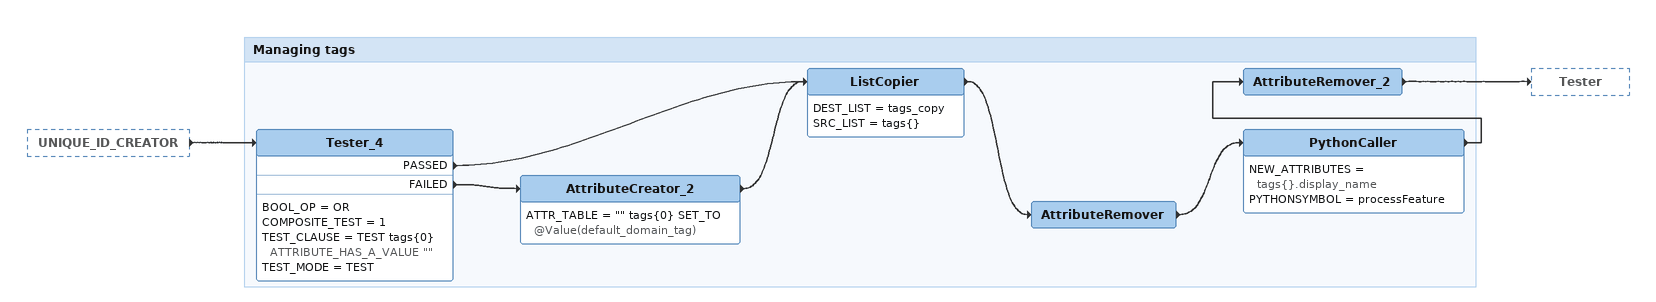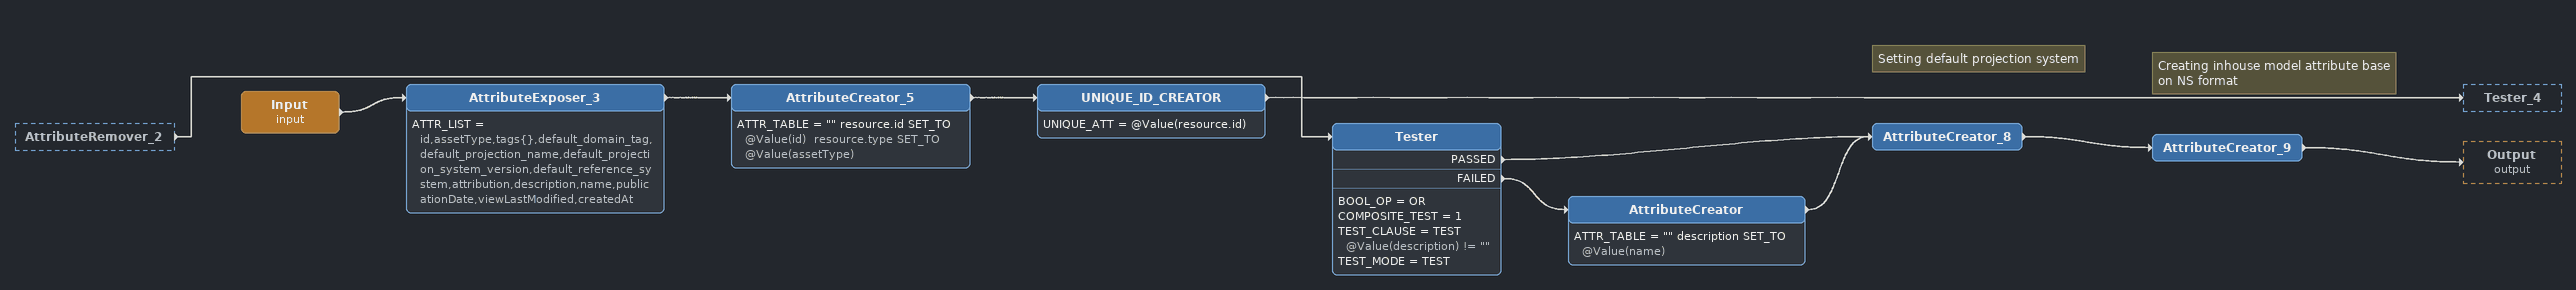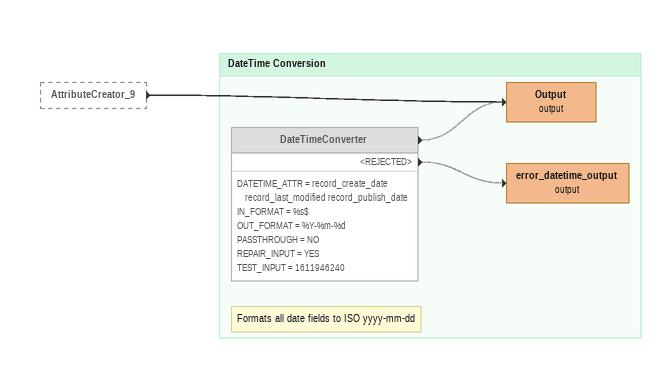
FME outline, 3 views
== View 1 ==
UNIQUE_ID_CREATOR [outside]
    -> Tester_4

Bookmark: Managing tags
Tester_4
    BOOL_OP = OR
    COMPOSITE_TEST = 1
    TEST_CLAUSE = TEST tags{0} ATTRIBUTE_HAS_A_VALUE ""
    TEST_MODE = TEST
    PASSED -> ListCopier
    FAILED -> AttributeCreator_2
AttributeCreator_2
    ATTR_TABLE = "" tags{0} SET_TO @Value(default_domain_tag)
    -> ListCopier
ListCopier
    DEST_LIST = tags_copy
    SRC_LIST = tags{}
    -> AttributeRemover
AttributeRemover
    -> PythonCaller
PythonCaller
    NEW_ATTRIBUTES = tags{}.display_name
    PYTHONSYMBOL = processFeature
    -> AttributeRemover_2
AttributeRemover_2
    -> Tester

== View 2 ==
AttributeRemover_2 [outside]
    -> Tester
Input (input)
    -> AttributeExposer_3
AttributeExposer_3
    ATTR_LIST = id,assetType,tags{},default_domain_tag,default_projection_name,default_projection_system_version,default_reference_system,attribution,description,name,publicationDate,viewLastModified,createdAt
    -> AttributeCreator_5
AttributeCreator_5
    ATTR_TABLE = "" resource.id SET_TO @Value(id)  resource.type SET_TO @Value(assetType)
    -> UNIQUE_ID_CREATOR
UNIQUE_ID_CREATOR
    UNIQUE_ATT = @Value(resource.id)
    -> Tester_4
Tester
    BOOL_OP = OR
    COMPOSITE_TEST = 1
    TEST_CLAUSE = TEST @Value(description) != ""
    TEST_MODE = TEST
    PASSED -> AttributeCreator_8
    FAILED -> AttributeCreator
AttributeCreator
    ATTR_TABLE = "" description SET_TO @Value(name)
    -> AttributeCreator_8
Note: Setting default projection system
AttributeCreator_8
    -> AttributeCreator_9
Note: Creating inhouse model attribute base on NS format
AttributeCreator_9
    -> Output (output)

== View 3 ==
AttributeCreator_9 [outside]
    -> Output (output)

Bookmark: DateTime Conversion
Note: Formats all date fields to ISO yyyy-mm-dd
DateTimeConverter [off]
    DATETIME_ATTR = record_create_date record_last_modified record_publish_date
    IN_FORMAT = %s$
    OUT_FORMAT = %Y-%m-%d
    PASSTHROUGH = NO
    REPAIR_INPUT = YES
    TEST_INPUT = 1611946240
    -> Output (output) [off]
    <REJECTED> -> error_datetime_output (output) [off]
Output (output)
error_datetime_output (output)
